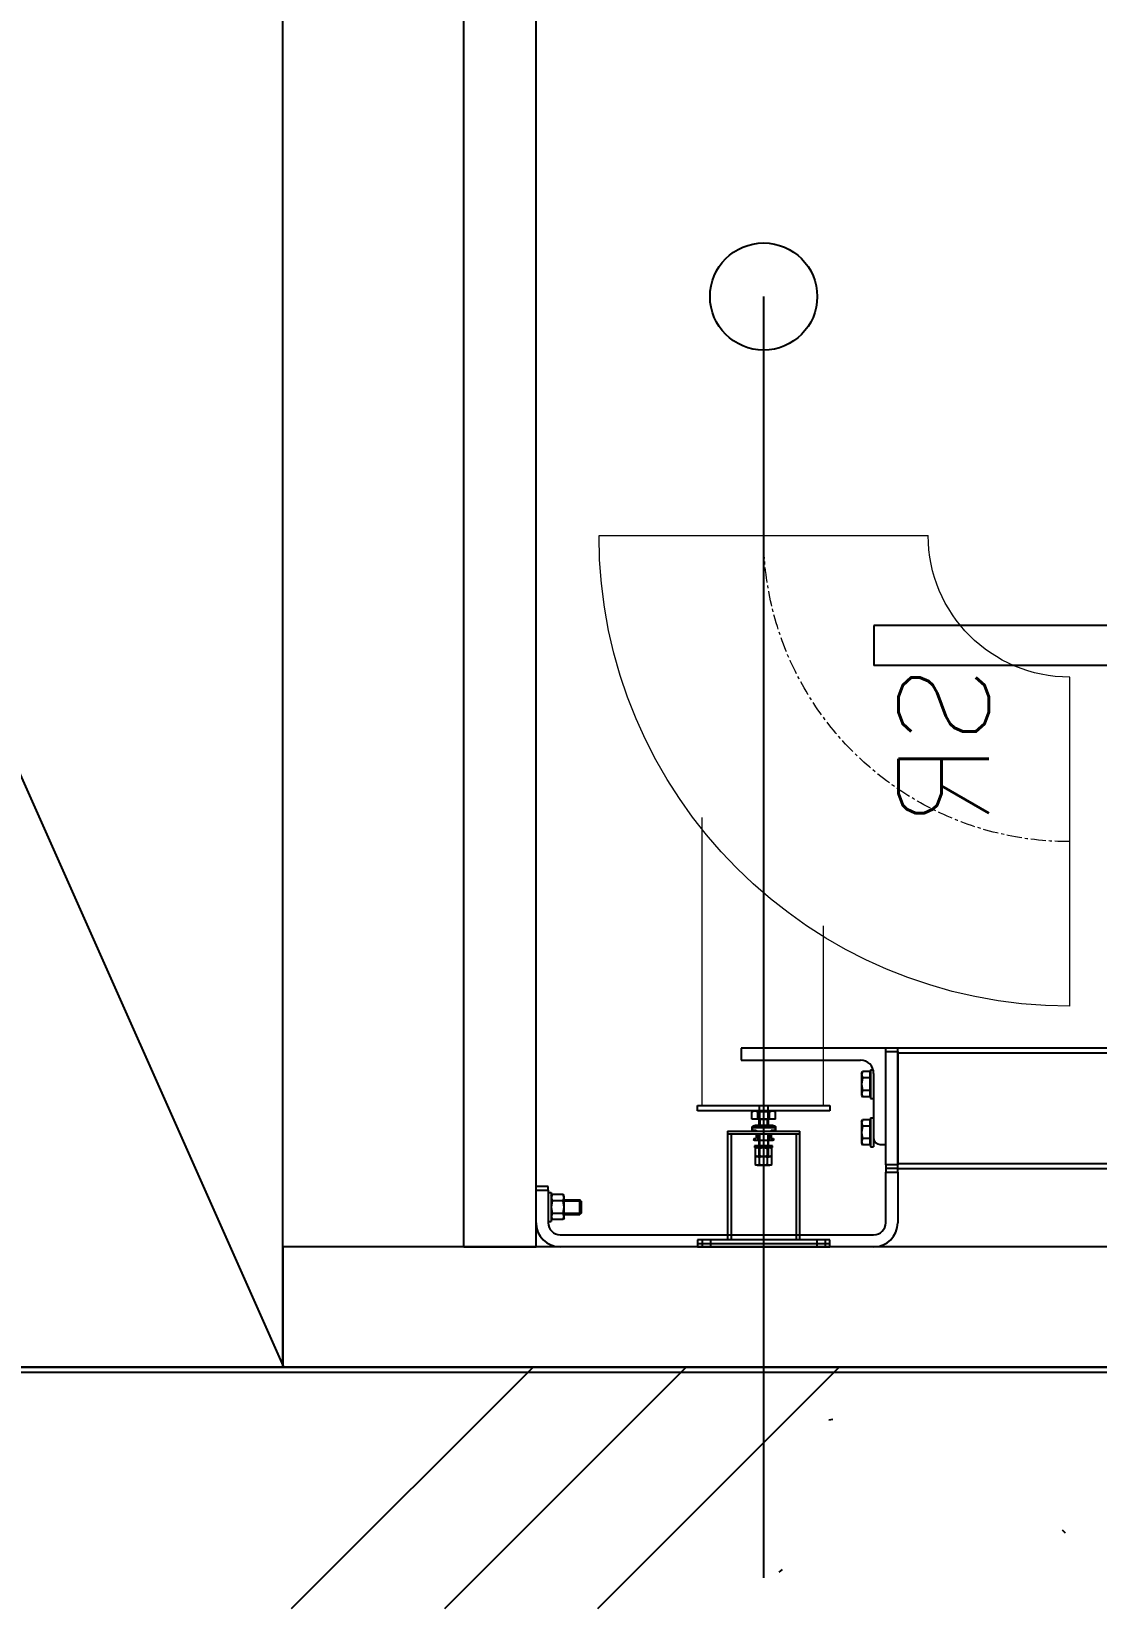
# Model space of a CAD drawing. Extents: x -181672 to 290600, y -29000 to 395522.
# Drawn here: x -101126 to -100243, y 34574 to 35883 of the extents above; entities that cross this region are included whole.
import ezdxf

# ---------------------------------------------------------------- set-up
doc = ezdxf.new("R2010")
doc.units = 0
doc.header["$LTSCALE"] = 10
doc.linetypes.add('XFM7P20PCW$0$CENTER', pattern=[2, 1.25, -0.25, 0.25, -0.25])
doc.layers.add('XFM7P20PCW$0$M-PIPE--4', color=252, linetype='Continuous', lineweight=9)
for name, color, linetype in [('XFM7P20PCW$0$M-PIPE-CHWS12', 252, 'Continuous'), ('XFM7P20PCW$0$SH-LINE-252', 252, 'Continuous'), ('XFM7P20PCW$0$避震器', 252, 'Continuous')]:
    doc.layers.add(name, color=color, linetype=linetype)
doc.styles.add('XFM7P20PCW$0$Standard', font='txt.shx', dxfattribs={"bigfont": 'chineset.shx'})

# ---------------------------------------------------------------- blocks, each defined once
blk = doc.blocks.new('XFM7P20PCW$0$A$C5a31e6e3')
for p, q in [((0, 0), (0, 2057)), ((60, 0), (60, 2057)), ((340.2, 515.7), (340.2, 482.3)), ((836, 515.7), (340.2, 515.7)), ((836, 482.3), (340.2, 482.3)), ((350, 165), (230, 165)), ((230, 165), (230, 155)), ((360, 165), (350, 165)), ((350, 85), (350, 165)), ((350, 162), (360, 162)), ((350, 68), (350, 162)), ((360, 164.8), (360, 165)), ((876, 165), (360, 165)), ((360, 162.2), (360, 164.8)), ((360, 162), (360, 162.2)), ((360, 162), (360, 68)), ((360, 161), (876, 161)), ((360, 69), (360, 161)), ((230, 155), (329, 155)), ((330.8, 145.4), (330, 142.8)), ((330, 144), (330.8, 145.4)), ((330, 144), (330, 142.8)), ((336.9, 145.4), (330.8, 145.4)), ((336.9, 145.4), (336.9, 140.2)), ((337.5, 147), (337.5, 123)), ((337.5, 147), (339.6, 147)), ((340, 144), (340, 90.5)), ((330, 142.8), (330.8, 140.2)), ((330, 142.8), (330, 135)), ((330.8, 140.2), (330, 135)), ((330, 135), (330.8, 129.8)), ((330, 135), (330, 127.2)), ((336.9, 140.2), (330.8, 140.2)), ((336.9, 143.3), (337.5, 143.3)), ((336.9, 140.2), (336.9, 129.8)), ((330.8, 129.8), (330, 127.2)), ((330, 127.2), (330.8, 124.6)), ((330, 127.2), (330, 126)), ((330, 126), (330.8, 124.6)), ((336.9, 129.8), (330.8, 129.8)), ((336.9, 124.6), (330.8, 124.6)), ((336.9, 129.8), (336.9, 124.6)), ((336.9, 126.7), (337.5, 126.7)), ((337.5, 123), (340, 123)), ((330.8, 105.4), (330, 102.8)), ((330, 104), (330.8, 105.4)), ((336.9, 105.4), (330.8, 105.4)), ((336.9, 105.4), (336.9, 100.2)), ((337.5, 107), (337.5, 83)), ((337.5, 107), (340, 107)), ((330, 104), (330, 102.8)), ((330, 102.8), (330.8, 100.2)), ((330, 102.8), (330, 95)), ((330.8, 100.2), (330, 95)), ((330, 95), (330.8, 89.8)), ((330, 95), (330, 87.2)), ((336.9, 100.2), (330.8, 100.2)), ((336.9, 103.3), (337.5, 103.3)), ((336.9, 100.2), (336.9, 89.8)), ((330.8, 89.8), (330, 87.2)), ((330, 87.2), (330.8, 84.6)), ((330, 87.2), (330, 86)), ((330, 86), (330.8, 84.6)), ((336.9, 89.8), (330.8, 89.8)), ((336.9, 84.6), (330.8, 84.6)), ((336.9, 89.8), (336.9, 84.6)), ((336.9, 86.7), (337.5, 86.7)), ((337.5, 83), (340, 83)), ((340, 90.5), (340, 83)), ((340, 89), (340.2, 89)), ((345.5, 85), (350, 85)), ((360, 68), (350, 68)), ((350, 68), (350, 65)), ((609, 69), (360, 69)), ((360, 65), (360, 68)), ((350, 65), (350, 62)), ((360, 65), (350, 65)), ((350, 62), (360, 62)), ((350, 20), (350, 62)), ((360, 62), (360, 65)), ((360, 65), (609, 65)), ((360, 62), (360, 20)), ((70, 50), (60, 50)), ((60, 47), (70, 47)), ((70, 47), (70, 50)), ((70, 47), (70, 20)), ((70, 45), (72.5, 45)), ((72.5, 45), (72.5, 21)), ((73.3, 43.4), (72.5, 40.8)), ((72.5, 42), (73.3, 43.4)), ((72.5, 40.8), (73.3, 38.2)), ((82.5, 43.4), (73.3, 43.4)), ((83.3, 40.8), (82.5, 43.4)), ((83.3, 42), (82.5, 43.4)), ((82.5, 38.2), (83.3, 40.8)), ((83.3, 40.8), (83.3, 42)), ((83.3, 33), (83.3, 40.8)), ((73.3, 38.2), (72.5, 33)), ((72.5, 33), (73.3, 27.8)), ((73.3, 27.8), (72.5, 25.2)), ((82.5, 38.2), (73.3, 38.2)), ((82.5, 27.8), (73.3, 27.8)), ((83.3, 33), (82.5, 38.2)), ((82.5, 27.8), (83.3, 33)), ((83.3, 25.2), (82.5, 27.8)), ((83.3, 39), (96.4, 39)), ((97.5, 38), (83.3, 38)), ((83.3, 25.2), (83.3, 33)), ((83.3, 28.1), (97.5, 28.1)), ((83.3, 27), (96.4, 27)), ((96.4, 27), (96.4, 39)), ((97.5, 37.9), (96.4, 39)), ((97.5, 28.1), (96.4, 27)), ((97.5, 37.9), (97.5, 28.1)), ((70, 21), (72.5, 21)), ((72.5, 25.2), (73.3, 22.6)), ((72.5, 24), (73.3, 22.6)), ((82.5, 22.6), (73.3, 22.6)), ((82.5, 22.6), (83.3, 25.2)), ((83.3, 24), (82.5, 22.6)), ((83.3, 24), (83.3, 25.2)), ((0, 0), (60, 0)), ((80, 10), (340, 10)), ((340, 0), (80, 0))]:
    blk.add_line(p, q)
for centre, radius, start, end in [((329, 144), 11, 0, 90), ((345.5, 90.5), 5.5, 180, 270), ((80, 20), 20, 180, 270), ((80, 20), 10, 180, 270), ((340, 20), 20, 270, 0), ((340, 20), 10, 270, 0)]:
    blk.add_arc(centre, radius, start, end)
blk = doc.blocks.new('XFM7P20PCW$0$A$C2FAC25FF')
for p, q in [((0, 390.5), (0, 117.5)), ((390.5, 0), (117.5, 0))]:
    blk.add_line(p, q)
for radius in [390.5, 117.5]:
    blk.add_arc((0, 0), radius, 0, 90)
at = {"color": 1, "linetype": 'XFM7P20PCW$0$CENTER'}
blk.add_arc((0, 0), 254, 0, 90, dxfattribs=at)
at = {"color": 0, "style": 'XFM7P20PCW$0$Standard'}
blk.add_text('SR', height=75, dxfattribs=at).set_placement((108.1, 67.2))
blk = doc.blocks.new('XFM7P20PCW$0$A$C0813008A')
at = {"layer": 'XFM7P20PCW$0$避震器', "ltscale": 0.0002}
for p, q in [((11, 23.5), (-11, 23.5)), ((-11, 23.5), (-11, 22.6)), ((-11, 22.6), (11, 22.6)), ((-1.96, 21.18), (-1.96, 22.38)), ((-1.96, 21.18), (1.96, 21.18)), ((-1.47, 22.6), (1.47, 22.6)), ((-0.98, 21.18), (-0.98, 22.38)), ((-0.8, 22.5), (-0.7, 22.6)), ((-0.8, 20.18), (-0.8, 22.5)), ((0.8, 22.5), (-0.8, 22.5)), ((-0.7, 22.6), (-0.7, 20.18)), ((-0.7, 22.6), (0.7, 22.6)), ((-0.68, 23.5), (-0.68, 22.6)), ((0.6, 21.18), (-0.6, 21.18)), ((-0.6, 21.18), (-0.6, 20.18)), ((0.6, 20.18), (0.6, 21.18)), ((0.7, 22.6), (0.7, 20.18)), ((0.7, 22.6), (0.8, 22.5)), ((0.72, 23.5), (0.72, 22.6)), ((0.8, 22.5), (0.8, 20.18)), ((0.98, 21.18), (0.98, 22.38)), ((1.96, 21.18), (1.96, 22.38)), ((11, 22.6), (11, 23.5)), ((-6, 1.2), (-6, 19.2)), ((6, 19.2), (-6, 19.2)), ((-6, 18.7), (6, 18.7)), ((-5.4, 18.7), (-5.4, 1.2)), ((-2, 19.2), (-2, 19.96)), ((-1.9, 19.6), (-1.9, 19.4)), ((-1.25, 19.4), (-1.9, 19.4)), ((1.7, 19.8), (-1.7, 19.8)), ((-1.51, 20.18), (1.43, 20.18)), ((-1.25, 19.4), (-1.25, 19.2)), ((-1.25, 19.2), (-1.25, 19.31)), ((-1.25, 18.7), (-1.25, 18)), ((-1.02, 19.8), (-1.02, 19.96)), ((-0.95, 18.7), (-0.95, 17.7)), ((-0.8, 14.78), (-0.8, 18.7)), ((-0.7, 18.7), (-0.7, 14.78)), ((-0.6, 20.18), (0.6, 20.18)), ((0, 20.1), (0, 17.37)), ((0.7, 18.7), (0.7, 14.78)), ((0.8, 18.7), (0.8, 14.78)), ((0.94, 19.8), (0.94, 19.96)), ((0.95, 18.7), (0.95, 17.7)), ((1.9, 19.4), (1.25, 19.4)), ((1.25, 19.4), (1.25, 19.2)), ((1.25, 19.2), (1.25, 19.31)), ((1.25, 18.7), (1.25, 18)), ((1.9, 19.6), (1.9, 19.4)), ((1.92, 19.2), (1.92, 19.96)), ((5.4, 18.7), (5.4, 1.2)), ((6, 19.2), (6, 1.2)), ((-1.62, 18), (-1.62, 17.75)), ((-1.25, 18), (-1.62, 18)), ((1.58, 17.7), (-1.58, 17.7)), ((-1.46, 16.78), (1.54, 16.78)), ((-1.46, 16.48), (-1.46, 16.78)), ((1.54, 16.48), (-1.46, 16.48)), ((-1.35, 15.15), (-1.35, 16.33)), ((-0.86, 16.48), (-0.86, 16.78)), ((-0.65, 15.15), (-0.65, 16.33)), ((0.73, 16.33), (0.73, 15.15)), ((0.94, 16.78), (0.94, 16.48)), ((1.62, 18), (1.25, 18)), ((1.42, 16.33), (1.42, 15.15)), ((1.54, 16.78), (1.54, 16.48)), ((1.62, 18), (1.62, 17.75)), ((1.54, 15.03), (-1.46, 15.03)), ((-1.35, 13.7), (-1.35, 14.88)), ((1.08, 15), (-1, 15)), ((1.08, 13.55), (-1, 13.55)), ((-0.65, 13.7), (-0.65, 14.88)), ((0.73, 14.88), (0.73, 13.7)), ((1.42, 14.88), (1.42, 13.7)), ((-11, 1.2), (11, 1.2)), ((-11, 0), (-11, 1.2)), ((11, 0.6), (-11, 0.6)), ((11, 0), (-11, 0)), ((-10.2, 1.2), (-10.2, 0)), ((-8.8, 1.2), (-8.8, 0)), ((8.8, 1.2), (8.8, 0)), ((10.2, 1.2), (10.2, 0)), ((11, 1.2), (11, 0))]:
    blk.add_line(p, q, dxfattribs=at)
for centre, radius, start, end in [((-1.47, 21.94), 0.659, 41.9134, 138.0866), ((0, 20.29), 2.31, 64.8501, 115.1499), ((1.47, 21.94), 0.659, 41.9134, 138.0866), ((-1.51, 19.52), 0.659, 41.9134, 138.0866), ((-1.7, 19.6), 0.2, 90, 180), ((-0.04, 17.87), 2.31, 64.8501, 115.1499), ((1.43, 19.52), 0.659, 41.9134, 138.0866), ((1.7, 19.6), 0.2, 0, 90), ((-1.58, 17.75), 0.05, 180, 270), ((-1, 16.01), 0.475, 43.1736, 136.8264), ((0.04, 14.81), 1.68, 65.5673, 114.4327), ((1.08, 16.01), 0.475, 43.1736, 136.8264), ((1.58, 17.75), 0.05, 270, 0), ((-1, 15.48), 0.475, 223.1736, 316.8264), ((-1, 14.56), 0.475, 43.1736, 136.8264), ((-1, 14.03), 0.475, 223.1736, 316.8264), ((0.04, 16.68), 1.68, 245.5673, 294.4327), ((0.04, 13.36), 1.68, 65.5673, 114.4327), ((0.04, 15.23), 1.68, 245.5673, 294.4327), ((1.08, 15.48), 0.475, 223.1736, 316.8264), ((1.08, 14.56), 0.475, 43.1736, 136.8264), ((1.08, 14.03), 0.475, 223.1736, 316.8264)]:
    blk.add_arc(centre, radius, start, end, dxfattribs=at)
blk.add_point((0.7, 22.6), dxfattribs=at)
blk = doc.blocks.new('XFM7P20PCW$0$A$Cd4ff1465')
at = {"layer": 'XFM7P20PCW$0$SH-LINE-252'}
blk.add_line((339.827, 9.91), (0, 9.91), dxfattribs=at)
blk = doc.blocks.new('XFM7P20PCW')
h = blk.add_hatch()
h.set_pattern_fill('FP_2', color=256, style=0, pattern_type=2)
h.set_pattern_definition([(45, (-97947.9, 33690.9), (-898.03, 898.03), []), (45, (-97947.9, 33817.9), (-898.03, 898.03), []), (45, (-97947.9, 33944.9), (-898.03, 898.03), []), (50, (-97947.9, 33690.9), (910.92, -79.696), [95.25, -1047.75]), (355, (-97947.9, 33690.9), (-176.214, 955.284), [76.2, -838.2]), (100.451, (-97872, 33684.3), (734.71, 875.583), [80.95, -890.45]), (46.184, (-97947.9, 33944.9), (1355.395, -210.21), [142.88, -1571.62]), (96.636, (-97835, 33927.4), (1187.01, 1237.14), [121.42, -1335.68]), (351.184, (-97948, 33945), (1187.03, 1237.13), [114.3, -1257.3]), (21, (-97820.9, 33881.4), (758.07, -511.326), [95.25, -1047.75]), (326, (-97820.9, 33881.4), (309.01, 920.94), [76.2, -838.2]), (71.451, (-97757.8, 33838.8), (1067.085, 409.607), [80.95, -890.45]), (37.5, (-97947.93, 33690.93), (15.443, 422.775), [3.353, -824.687, 3.353, -847.547, -841.375]), (37.5, (-97947.93, 33690.93), (15.443, 422.775), [-1678.94, 3.353, -838.022]), (7.5, (-97947.93, 33690.93), (334.098, 500.903), [3.353, -481.787, 3.353, -805.637, -320.675]), (7.5, (-97947.93, 33690.93), (334.098, 500.903), [-1294.13, 3.353, -317.322]), (327.5, (-98231.14, 33690.93), (677.955, -28.645), [3.353, -314.147, 3.353, -2301.697]), (327.5, (-98231.14, 33690.93), (677.955, -28.645), [-320.853, -987.247, 3.353, -1311.097]), (317.5, (-98358.14, 33690.93), (740.647, 127.133), [3.353, -409.397, 3.353, -654.507, -933.45]), (317.5, (-98358.14, 33690.93), (740.647, 127.133), [-1070.61, 3.353, -930.097])])
h.paths.add_polyline_path([(-89864.9152, 34574.36688), (-84654.74831, 34574.36688), (-84654.74831, 34774.36688), (-102215.81633, 34774.36688), (-102215.81633, 34574.36688), (-90442.284, 34574.36688)])
at = {"color": 1}
blk.add_line((-101917.6805, 37025.41975), (-100917.68052, 34775.41976), dxfattribs=at)
for p, q in [((-100519.06666, 35662.90476), (-100519.06666, 34599.72236)), ((-83866.7507, 34774.36688), (-103341.39299, 34774.36688)), ((-83866.7507, 34774.36688), (-103341.39299, 34774.36688))]:
    blk.add_line(p, q)
blk.add_lwpolyline([(-100917.79795, 37025.41975), (-101917.6805, 37025.41975), (-101917.6805, 34774.89332), (-100917.79795, 34774.89332)], close=True, dxfattribs=at)
blk.add_lwpolyline([(-100917.79795, 34774.89332), (-98739.58511, 34774.91655), (-98739.58511, 34874.39011), (-100917.79795, 34874.36688)], close=True)
at = {"layer": 'XFM7P20PCW$0$M-PIPE--4'}
blk.add_lwpolyline([(-100570.30387, 35230.69523), (-100570.29526, 34991.8047), (-100469.43144, 34991.81523), (-100469.43367, 35140.78452)], dxfattribs=at)
at = {"layer": 'XFM7P20PCW$0$M-PIPE-CHWS12'}
blk.add_circle((-100519.06666, 35662.90476), 44.45, dxfattribs=at)
for name, p, xscale, yscale, zscale in [('XFM7P20PCW$0$A$Cd4ff1465', (-103580.88255, 34472.85678), 30, 30, 30), ('XFM7P20PCW$0$A$C0813008A', (-100519.04213, 34874.30997), -5.000000000000005, 5.000000000000005, 5.000000000000005)]:
    blk.add_blockref(name, p, dxfattribs=dict(xscale=xscale, yscale=yscale, zscale=zscale))
blk.add_blockref('XFM7P20PCW$0$A$C5a31e6e3', (-100767.79795, 34874.36688))
at = {"layer": 'XFM7P20PCW$0$M-PIPE--4', "xscale": -1, "rotation": 89.99700988242606}
blk.add_blockref('XFM7P20PCW$0$A$C2FAC25FF', (-100265.0841, 35464.60335), dxfattribs=at)

msp = doc.modelspace()

# ---------------------------------------------------------------- block references
msp.add_blockref('XFM7P20PCW', (0, 0))

doc.saveas('drawing.dxf')
